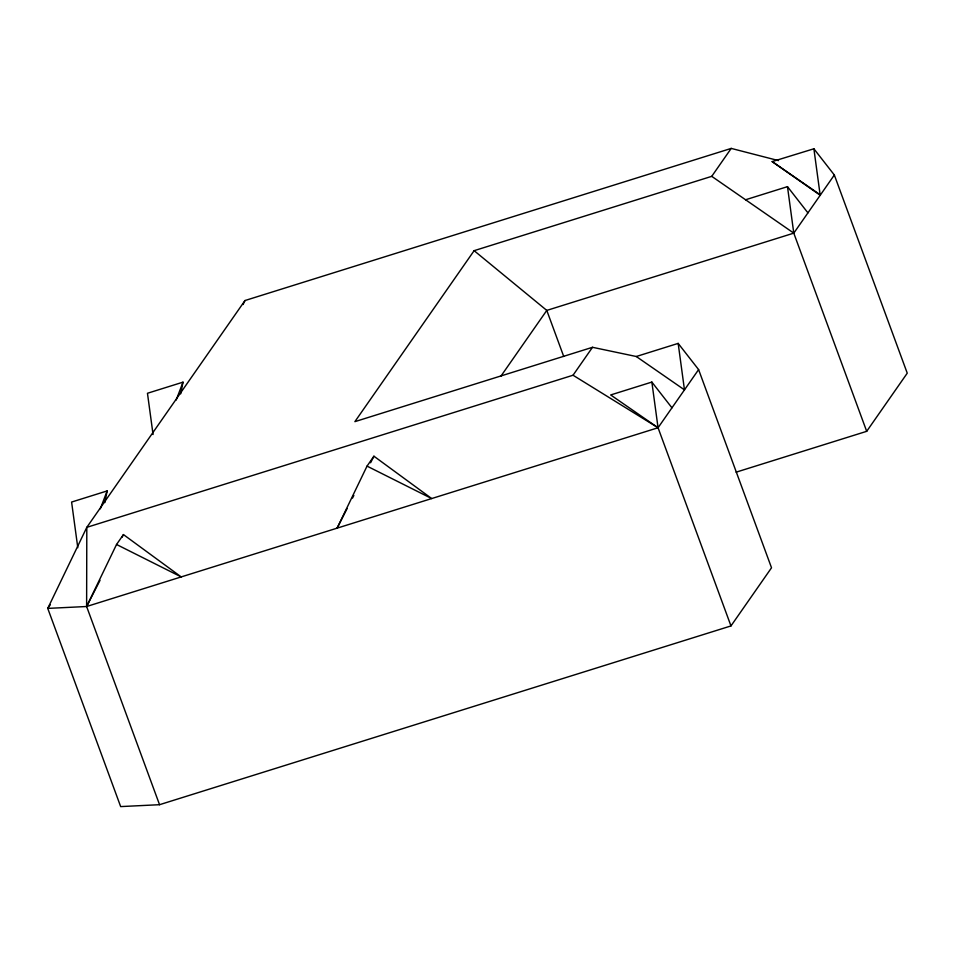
<?xml version="1.0" encoding="UTF-8"?>
<svg xmlns="http://www.w3.org/2000/svg" width="955" height="955" viewBox="0 0 955 955"><rect width="100%" height="100%" fill="white"/><g stroke="black" fill="none" stroke-linecap="round" stroke-linejoin="round"><path stroke-width="1.43" d="M104.835 502.593L107.151 490.93L71.601 502.055L77.797 547.728M180.698 393.818L183.014 382.155L147.464 393.269L153.063 434.525M100.311 508.812L107.151 490.93M176.174 400.038L183.014 382.155M116.534 544.481L181.211 576.916L123.446 534.585L116.534 544.481L86.619 606.509L159.545 804.695L730.969 625.931L771.521 567.783L698.606 369.597L678.169 343.394L636.269 356.502L592.506 347.298L354.89 421.644L474.122 250.676L711.738 176.341L731.22 148.407L778.48 160.595M367.03 466.124L431.708 498.558L373.93 456.215L367.03 466.124L337.115 528.151L347.154 508.526M243.071 304.526L245.005 300.527L731.22 148.407M100.012 580.354L86.619 606.509L47.75 608.395L120.664 806.593L159.545 804.695M122.109 537.199L123.446 534.585M352.514 498.068L353.851 495.454M370.588 462.757L373.93 456.215M245.005 300.527L86.809 527.339L47.75 608.395L50.281 604.778M500.898 376.198L546.785 310.411L793.784 233.139L834.336 174.992L813.887 148.789L772.189 161.598L820.19 195.262L813.887 148.789M698.606 369.597L658.055 427.745L86.619 606.509L86.809 527.339L573.036 375.231L592.506 347.298M736.102 472.176L866.698 431.326L907.25 373.178L834.336 174.992M745.58 199.762L787.481 186.655L807.918 212.87M671.95 407.821L651.859 382.072L610.687 394.952L658.055 427.745L730.969 625.931M573.036 375.231L658.055 427.745L651.859 382.072M772.189 161.598L820.441 194.916M711.738 176.341L793.784 233.139L866.698 431.326M636.269 356.502L684.472 389.867L678.169 343.394M474.122 250.676L546.785 310.411L563.725 356.466M787.481 186.655L793.784 233.139"/></g></svg>
